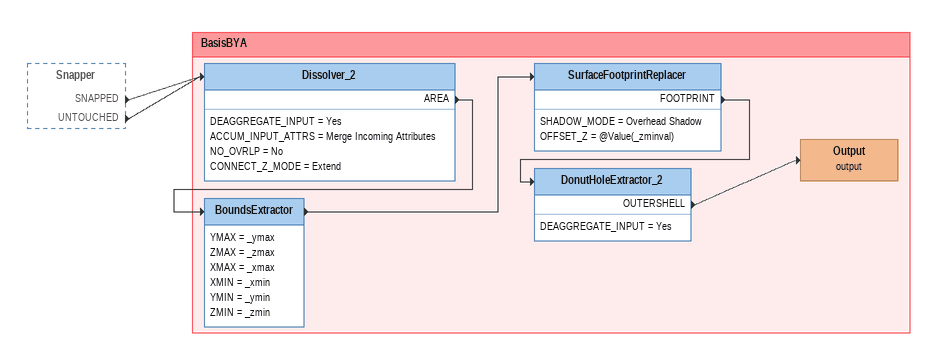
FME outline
Snapper [outside]
    SNAPPED -> Dissolver_2
    UNTOUCHED -> Dissolver_2

Bookmark: BasisBYA
Dissolver_2
    DEAGGREGATE_INPUT = Yes
    ACCUM_INPUT_ATTRS = Merge Incoming Attributes
    NO_OVRLP = No
    CONNECT_Z_MODE = Extend
    AREA -> BoundsExtractor
BoundsExtractor
    YMAX = _ymax
    ZMAX = _zmax
    XMAX = _xmax
    XMIN = _xmin
    YMIN = _ymin
    ZMIN = _zmin
    -> SurfaceFootprintReplacer
SurfaceFootprintReplacer
    SHADOW_MODE = Overhead Shadow
    OFFSET_Z = @Value(_zminval)
    FOOTPRINT -> DonutHoleExtractor_2
DonutHoleExtractor_2
    DEAGGREGATE_INPUT = Yes
    OUTERSHELL -> Output (output)
Output (output)
